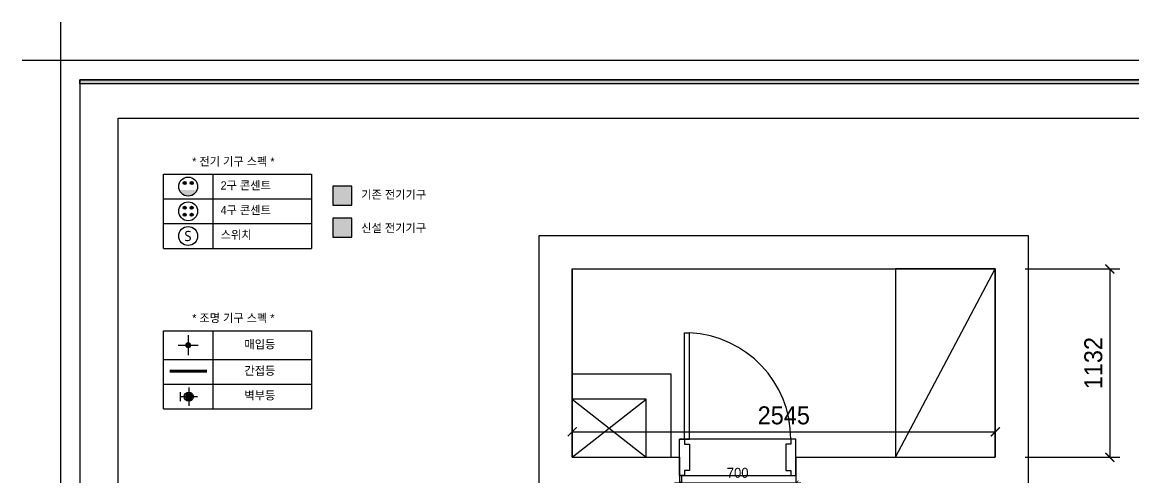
# Model space of a CAD drawing. Header units: millimetres. Extents: x 217202 to 745838, y -6815 to 171372.
# Drawn here: x 393861 to 400547, y 37371 to 40109 of the extents above; entities that cross this region are included whole.
import ezdxf
from ezdxf.enums import TextEntityAlignment as Align

# ---------------------------------------------------------------- set-up
doc = ezdxf.new("R2010")
doc.units = ezdxf.units.MM
doc.header["$PDMODE"] = 3
doc.layers.get('DEFPOINTS').update_dxf_attribs({"color": 248})
for name, color, linetype in [('0-ELC TEXT', 7, 'Continuous'), ('06-FUR', 6, 'Continuous'), ('06-LIGHT', 4, 'Continuous'), ('07-DIM', 5, 'Continuous'), ('C-WALL1', 2, 'Continuous'), ('FORM(YOURNAME)-1', 1, 'Continuous'), ('FORM(YOURNAME)-11', 1, 'Continuous'), ('HAT', 5, 'Continuous'), ('RC-LIGHT', 7, 'Continuous'), ('도면층4', 4, 'Continuous'), ('도면층5', 5, 'Continuous'), ('설비', 140, 'Continuous')]:
    doc.layers.add(name, color=color, linetype=linetype)
doc.styles.add('HY 울릉도 L', font='')
doc.styles.get("Standard").update_dxf_attribs({"font": ''})
doc.styles.add('YOURNAME', font='HY울릉도M.TTF')
doc.styles.add('코레일둥고', font='Korail_Round_Gothic_Medium.ttf')
doc.styles.get('HY 울릉도 L').set_extended_font_data('HY울릉도L')
doc.styles.get('Standard').set_extended_font_data('Haan YGodic 230')
doc.dimstyles.new('30', dxfattribs={"dimscale": 30, "dimtxt": 2, "dimasz": 1, "dimexe": 1, "dimexo": 1, "dimgap": 1, "dimtad": 1, "dimdec": 0, "dimrnd": 0.05, "dimdsep": 46, "dimlunit": 6, "dimtxsty": 'HY 울릉도 L', "dimblk": 'ARCHTICK', "dimcen": 2.5, "dimdle": 1, "dimclrd": 133, "dimclre": 133, "dimclrt": 30, "dimadec": 0, "dimazin": 0, "dimtfac": 1, "dimtdec": 0, "dimtix": 1, "dimtmove": 2, "dimatfit": 3, "dimldrblk": 'ARCHTICK', "dimfxl": 1, "dimlwd": -1, "dimlwe": -1, "dimarcsym": 0})
doc.dimstyles.new('YOURNAME-60', dxfattribs={"dimscale": 60, "dimtxt": 1.8, "dimasz": 0.9, "dimexe": 1, "dimexo": 3, "dimgap": 0.7, "dimtad": 1, "dimdec": 0, "dimzin": 0, "dimdsep": 46, "dimtxsty": 'YOURNAME', "dimblk": 'ARCHTICK', "dimcen": 0, "dimclrd": 1, "dimclre": 1, "dimclrt": 7, "dimadec": 0, "dimazin": 0, "dimtfac": 1, "dimtdec": 0, "dimtix": 1, "dimtmove": 2, "dimatfit": 3, "dimldrblk": 'ARCHTICK', "dimfxl": 1, "dimtolj": 1, "dimtzin": 0, "dimarcsym": 0})

# ---------------------------------------------------------------- blocks, each defined once
blk = doc.blocks.new('FORM-ELEVATION')
at = {"layer": 'FORM(YOURNAME)-11'}
h = blk.add_hatch(color=256, dxfattribs=at)
h.dxf.hatch_style = 1
h.paths.add_polyline_path([(-10309, 35708), (71691, 35708), (71691, 35508), (-10309, 35508)])
h.paths.add_polyline_path([(-10309, -21492), (71691, -21492), (71691, -21692), (-10309, -21692)])
at = {"layer": 'DEFPOINTS', "color": 1}
blk.add_lwpolyline([(-11309, 38708), (-11309, 36708), (-13309, 36708)], dxfattribs=at)
at = {"layer": 'DEFPOINTS', "color": 158}
for points in [[(-10309, -21692), (71691, -21692), (71691, 35708), (-10309, 35708)], [(-8309, 33708), (61071, 33708), (61071, -19692), (-8309, -19692)]]:
    blk.add_lwpolyline(points, close=True, dxfattribs=at)
at = {"layer": 'FORM(YOURNAME)-11', "color": 250}
blk.add_lwpolyline([(-11309, -22692), (72691, -22692), (72691, 36708), (-11309, 36708)], close=True, dxfattribs=at)
at = {"layer": 'FORM(YOURNAME)-11'}
blk.add_lwpolyline([(-10309, 35708), (71691, 35708), (71691, 35508), (-10309, 35508)], close=True, dxfattribs=at)
at = {"layer": 'FORM(YOURNAME)-11', "color": 3, "style": 'YOURNAME'}
for tag, height, p in [('1', 450, (71041, -1219)), ('2', 450, (71041, -1863)), ('3', 450, (71041, -3150)), ('4', 450, (71041, -5081)), ('5', 515, (71041, -7398)), ('6', 515, (71041, -9650)), ('7', 515, (71041, -11903)), ('8', 515, (71041, -14155)), ('9', 515, (71041, -16408)), ('10', 515, (66791, -18596)), ('11', 515, (71041, -18660)), ('12', 515, (66791, -20848)), ('13', 515, (71041, -20848))]:
    blk.add_attdef(tag, text='', height=height, dxfattribs=at).set_placement(p, align=Align.MIDDLE_RIGHT)
blk = doc.blocks.new('_ArchTick')
at = {"color": 0, "linetype": 'ByBlock', "const_width": 0.15}
blk.add_lwpolyline([(-0.5, -0.5), (0.5, 0.5)], dxfattribs=at)
blk = doc.blocks.new('*D378')
at = {"layer": 'DEFPOINTS', "color": 0, "transparency": 16777216}
for p in [(399714.2, 37647.4), (397169.2, 37476), (399714.2, 37498.5)]:
    blk.add_point(p, dxfattribs=at)
at = {"layer": 'HAT', "color": 1, "lineweight": -2, "transparency": 16777216}
for p, q in [((397169.2, 37656), (397169.2, 37707.4)), ((397169.2, 37647.4), (399714.2, 37647.4)), ((399714.2, 37678.5), (399714.2, 37707.4))]:
    blk.add_line(p, q, dxfattribs=at)
at = {"layer": 'HAT', "color": 1, "lineweight": -2, "transparency": 16777216, "xscale": 54, "yscale": 54, "zscale": 54, "rotation": 180}
blk.add_blockref('_ArchTick', (397169.2, 37647.4), dxfattribs=at)
at = {"layer": 'HAT', "color": 1, "lineweight": -2, "transparency": 16777216, "xscale": 54, "yscale": 54, "zscale": 54}
blk.add_blockref('_ArchTick', (399714.2, 37647.4), dxfattribs=at)
at = {"layer": 'HAT', "color": 7, "transparency": 16777216, "insert": (398441.7, 37745.4), "char_height": 108, "attachment_point": 5, "style": 'YOURNAME'}
blk.add_mtext('\\A1;2545', dxfattribs=at)
blk = doc.blocks.new('*D379')
at = {"layer": '06-FUR', "color": 133, "transparency": 16777216}
for p, q in [((398544.2, 37339.1), (397784.2, 37339.1)), ((397814.2, 37369.1), (397814.2, 37369.1)), ((398514.2, 37355), (398514.2, 37309.1))]:
    blk.add_line(p, q, dxfattribs=at)
at = {"layer": 'DEFPOINTS', "color": 0, "transparency": 16777216}
for p in [(398514.2, 37385), (397814.2, 37339.1), (397814.2, 37339.1)]:
    blk.add_point(p, dxfattribs=at)
at = {"layer": '06-FUR', "color": 133, "transparency": 16777216, "xscale": 30, "yscale": 30, "zscale": 30, "rotation": 180}
blk.add_blockref('_ArchTick', (397814.2, 37339.1), dxfattribs=at)
at = {"layer": '06-FUR', "color": 133, "transparency": 16777216, "xscale": 30, "yscale": 30, "zscale": 30}
blk.add_blockref('_ArchTick', (398514.2, 37339.1), dxfattribs=at)
at = {"layer": '06-FUR', "color": 30, "transparency": 16777216, "insert": (398164.2, 37400.4), "char_height": 60, "attachment_point": 5, "style": 'HY 울릉도 L'}
blk.add_mtext('700', dxfattribs=at)
blk = doc.blocks.new('*D396')
at = {"layer": 'DEFPOINTS', "color": 0, "transparency": 16777216}
for p in [(399714.2, 38626), (399714.2, 37494), (400402.4, 37494)]:
    blk.add_point(p, dxfattribs=at)
at = {"layer": 'HAT', "color": 1, "lineweight": -2, "transparency": 16777216}
for p, q in [((399894.2, 38626), (400462.4, 38626)), ((400402.4, 38626), (400402.4, 37494)), ((399894.2, 37494), (400462.4, 37494))]:
    blk.add_line(p, q, dxfattribs=at)
at = {"layer": 'HAT', "color": 1, "lineweight": -2, "transparency": 16777216, "xscale": 54, "yscale": 54, "zscale": 54}
for p, rotation in [((400402.4, 38626), 90), ((400402.4, 37494), 270)]:
    blk.add_blockref('_ArchTick', p, dxfattribs=dict(at, rotation=rotation))
at = {"layer": 'HAT', "color": 7, "transparency": 16777216, "insert": (400304.2, 38060), "char_height": 108, "attachment_point": 5, "rotation": 90, "style": 'YOURNAME'}
blk.add_mtext('\\A1;1132', dxfattribs=at)
blk = doc.blocks.new('egoo')
at = {"layer": '설비'}
h = blk.add_hatch(color=140, dxfattribs=at)
edge = h.paths.add_edge_path()
edge.add_arc((1015645, 443434), 22.3, 0, 360)
h = blk.add_hatch(color=140, dxfattribs=at)
edge = h.paths.add_edge_path()
edge.add_arc((1015748, 443434), 22.3, 0, 360)
h = blk.add_hatch(color=140, dxfattribs=at)
edge = h.paths.add_edge_path()
edge.add_line((1015826, 443329), (1015567, 443329))
edge.add_ellipse((1015696, 443381), major_axis=(99, 99), ratio=1, start_angle=156.9578, end_angle=293.0422)
at = {"layer": '설비', "color": 140}
for centre, radius in [((1015696, 443381), 140), ((1015645, 443434), 22.3), ((1015748, 443434), 22.3)]:
    blk.add_circle(centre, radius, dxfattribs=at)
blk = doc.blocks.new('swich')
at = {"layer": '설비', "color": 140}
blk.add_circle((372828.6, -86554.1), 84, dxfattribs=at)
at = {"layer": '설비', "color": 140, "insert": (372858.7, -86509.1), "char_height": 90, "attachment_point": 3}
blk.add_mtext_dynamic_manual_height_columns('{\\fMalgun Gothic|b0|i0|c129|p50;S}', width=143.497, gutter_width=1, heights=[0], dxfattribs=at)
blk = doc.blocks.new('ghehrth')
at = {"layer": '06-LIGHT'}
h = blk.add_hatch(color=256, dxfattribs=at)
h.dxf.hatch_style = 1
edge = h.paths.add_edge_path()
edge.add_arc((74745, 23107), 31.2, 270, 630)
at = {"color": 1, "linetype": 'Continuous'}
for p, q in [((74745, 23007), (74745, 23207)), ((74645, 23107), (74845, 23107))]:
    blk.add_line(p, q, dxfattribs=at)

msp = doc.modelspace()

# ---------------------------------------------------------------- hatches: boundary and pattern name
at = {"layer": '06-LIGHT'}
h = msp.add_hatch(color=256, dxfattribs=at)
h.dxf.hatch_style = 1
edge = h.paths.add_edge_path()
edge.add_arc((394862.7, 37858.6), 23.2, 180, 540)
at = {"layer": 'RC-LIGHT'}
h = msp.add_hatch(color=140, dxfattribs=at)
h.dxf.hatch_style = 1
h.paths.add_polyline_path([(395729.8, 39009.8), (395843.7, 39009.8), (395843.7, 39123.7), (395729.8, 39123.7)])
h = msp.add_hatch(color=10, dxfattribs=at)
h.dxf.hatch_style = 1
h.paths.add_polyline_path([(395729.8, 38816.8), (395843.7, 38816.8), (395843.7, 38930.7), (395729.8, 38930.7)])
at = {"layer": '설비'}
h = msp.add_hatch(color=140, dxfattribs=at)
edge = h.paths.add_edge_path()
edge.add_arc((394838.1, 38994.2), 9.07, 0, 360)
h = msp.add_hatch(color=140, dxfattribs=at)
edge = h.paths.add_edge_path()
edge.add_arc((394879.8, 38994.2), 9.07, 0, 360)
h = msp.add_hatch(color=140, dxfattribs=at)
edge = h.paths.add_edge_path()
edge.add_arc((394838.1, 38951.7), 9.07, 0, 360)
h = msp.add_hatch(color=140, dxfattribs=at)
edge = h.paths.add_edge_path()
edge.add_arc((394879.8, 38951.7), 9.07, 0, 360)

# ---------------------------------------------------------------- linework, layer by layer
at = {"color": 1, "linetype": 'Continuous'}
for p, q in [((394862.7, 37914.2), (394862.7, 37803)), ((394864.1, 37858.6), (394914.6, 37858.6))]:
    msp.add_line(p, q, dxfattribs=at)
at = {"layer": '0-ELC TEXT'}
for p, q in [((395007.5, 39195.7), (395007.5, 38750.1)), ((394710.4, 39047.2), (395601.7, 39047.2)), ((394710.4, 38898.7), (395601.7, 38898.7)), ((394710.4, 38750.1), (395601.7, 38750.1)), ((395007.5, 38254.5), (395007.5, 37784.5)), ((394710.4, 38081.5), (395601.7, 38081.5)), ((394710.4, 37933), (395601.7, 37933)), ((394710.4, 37933), (395601.7, 37933)), ((394710.4, 37784.5), (395601.7, 37784.5))]:
    msp.add_line(p, q, dxfattribs=at)
for points in [[(394710.4, 38750.1), (394710.4, 39195.7), (395601.7, 39195.7), (395601.7, 38750.1)], [(394710.4, 37784.5), (394710.4, 38254.5), (395601.7, 38254.5), (395601.7, 37784.5)]]:
    msp.add_lwpolyline(points, dxfattribs=at)
at = {"layer": '06-FUR'}
msp.add_line((399114.2, 37494), (399714.2, 38626), dxfattribs=at)
msp.add_lwpolyline([(399114.2, 37494), (399714.2, 37494), (399714.2, 38626), (399114.2, 38626)], close=True, dxfattribs=at)
at = {"layer": '06-LIGHT'}
for p, q in [((394813.6, 37831.3), (394813.6, 37885.9)), ((394813.6, 37858.6), (394842.3, 37858.6))]:
    msp.add_line(p, q, dxfattribs=at)
msp.add_circle((394862.7, 37858.6), 27.3, dxfattribs=at)
at = {"layer": '07-DIM'}
msp.add_line((397826.2, 37385), (397826.2, 37264), dxfattribs=at)
at = {"layer": 'C-WALL1'}
for p, q in [((396969.2, 38825.5), (396969.2, 35256)), ((399913.7, 38825.5), (396969.2, 38825.5)), ((396969.2, 38825.5), (396969.2, 38626)), ((399913.7, 34356), (399913.7, 38825.5)), ((396969.2, 38626), (396969.2, 37476)), ((397169.2, 38626), (399714.2, 38626)), ((397169.2, 38626), (397169.2, 37494)), ((397169.2, 37494), (397169.2, 38626)), ((399714.2, 38626), (399714.2, 37494)), ((397764.2, 37994), (397169.2, 37994)), ((397764.2, 37494), (397764.2, 37994)), ((397614.2, 37844), (397169.2, 37844)), ((397614.2, 37494), (397614.2, 37844)), ((397814.2, 37385), (397814.2, 37603)), ((398514.2, 37385), (398514.2, 37603)), ((397169.2, 37494), (397814.2, 37494)), ((397814.2, 37494), (397814.2, 37276)), ((398514.2, 37494), (399714.2, 37494)), ((398514.2, 37494), (398514.2, 37276))]:
    msp.add_line(p, q, dxfattribs=at)
at = {"layer": 'C-WALL1', "color": 1}
for p, q in [((397169.2, 37494), (397614.2, 37844)), ((397169.2, 37844), (397614.2, 37494))]:
    msp.add_line(p, q, dxfattribs=at)
at = {"layer": 'RC-LIGHT', "color": 140}
msp.add_lwpolyline([(395729.8, 39009.8), (395843.7, 39009.8), (395843.7, 39123.7), (395729.8, 39123.7)], close=True, dxfattribs=at)
at = {"layer": 'RC-LIGHT', "color": 10}
msp.add_lwpolyline([(395729.8, 38816.8), (395843.7, 38816.8), (395843.7, 38930.7), (395729.8, 38930.7)], close=True, dxfattribs=at)
at = {"layer": 'RC-LIGHT', "color": 10, "const_width": 17.8}
msp.add_lwpolyline([(394746.7, 38011.7), (394971.2, 38011.7)], dxfattribs=at)
at = {"layer": '도면층4'}
for p, q in [((397844.2, 38243), (397874.2, 38243)), ((397844.2, 37603), (397844.2, 38243)), ((397874.2, 37603), (397874.2, 38243)), ((398514.2, 37603), (397814.2, 37603)), ((397844.2, 37603), (397874.2, 37603)), ((397814.2, 37385), (398514.2, 37385))]:
    msp.add_line(p, q, dxfattribs=at)
for points in [[(397814.2, 37603), (397844.2, 37603), (397844.2, 37573), (397874.2, 37573), (397874.2, 37415), (397844.2, 37415), (397844.2, 37385), (397814.2, 37385), (397814.2, 37603)], [(398514.2, 37603), (398484.2, 37603), (398484.2, 37573), (398454.2, 37573), (398454.2, 37415), (398484.2, 37415), (398484.2, 37385), (398514.2, 37385), (398514.2, 37603)]]:
    msp.add_lwpolyline(points, dxfattribs=at)
at = {"layer": '도면층5'}
msp.add_arc((397843.9, 37602.9), 640.2, 0.00775, 87.06984, dxfattribs=at)
at = {"layer": '설비', "color": 140}
for centre, radius in [((394859, 38972.9), 56.9), ((394838.1, 38994.2), 9.07), ((394879.8, 38994.2), 9.07), ((394838.1, 38951.7), 9.07), ((394879.8, 38951.7), 9.07)]:
    msp.add_circle(centre, radius, dxfattribs=at)

# ---------------------------------------------------------------- block references
at = {"layer": '06-LIGHT', "xscale": 0.5941647126740707, "yscale": 0.5941647126740707, "zscale": 0.5941647126740707, "rotation": 270}
msp.add_blockref('ghehrth', (381129.7, 82578.8), dxfattribs=at)
at = {"layer": 'FORM(YOURNAME)-1', "xscale": 0.1154138797272628, "yscale": 0.1154138797272628, "zscale": 0.1154138797272628}
msp.add_blockref('FORM-ELEVATION', (395396.7, 35641.9), dxfattribs=at)
at = {"layer": 'RC-LIGHT', "color": 140, "xscale": 0.4067199002793448, "yscale": 0.4067199002793448, "zscale": 0.4067199002793448}
msp.add_blockref('egoo', (-18245, -141210.6), dxfattribs=at)
at = {"layer": '설비', "color": 140, "xscale": 0.6778664876738061, "yscale": 0.6778664876738061, "zscale": 0.6778664876738061}
msp.add_blockref('swich', (142130.9, 97496.5), dxfattribs=at)

# ---------------------------------------------------------------- texts
at = {"layer": '0-ELC TEXT', "style": '코레일둥고'}
for s, height, p in [('* 전기 기구 스펙 *', 49.514, (394883, 39247.5)), ('2구 콘센트', 49.51, (395054, 39103.7)), ('기존 전기기구', 49.51, (395899.8, 39047.9)), ('4구 콘센트', 49.51, (395054, 38955.1)), ('스위치', 49.51, (395054, 38806.6)), ('신설 전기기구', 49.51, (395899.8, 38847.6)), ('* 조명 기구 스펙 *', 49.514, (394883, 38306.2)), ('매입등', 49.51, (395196.9, 38148.4)), ('간접등', 49.51, (395196.9, 37989.5)), ('벽부등', 49.51, (395196.9, 37840.9))]:
    msp.add_text(s, height=height, dxfattribs=at).set_placement(p)

# ---------------------------------------------------------------- dimensions: what is measured, and where the dimension line sits
at = {"layer": '06-FUR'}
dim = msp.add_linear_dim(base=(397814.2, 37339.1), p1=(398514.2, 37385), p2=(397814.2, 37339.1), dimstyle='30', override={"dimfxl": 1.25}, dxfattribs=at)
dim.commit()
dim.dimension.update_dxf_attribs({"geometry": '*D379', "text_midpoint": (398164.2, 37400.4)})
at = {"layer": 'HAT'}
for base, p1, p2, angle, picture, middle in [((400402.4, 37494), (399714.2, 38626), (399714.2, 37494), 90, '*D396', (400304.2, 38060)), ((399714.2, 37647.4), (397169.2, 37476), (399714.2, 37498.5), 180, '*D378', (398441.7, 37745.4))]:
    dim = msp.add_linear_dim(base=base, p1=p1, p2=p2, angle=angle, dimstyle='YOURNAME-60', dxfattribs=at)
    dim.commit()
    dim.dimension.update_dxf_attribs({"geometry": picture, "text_midpoint": middle})

doc.saveas('drawing.dxf')
